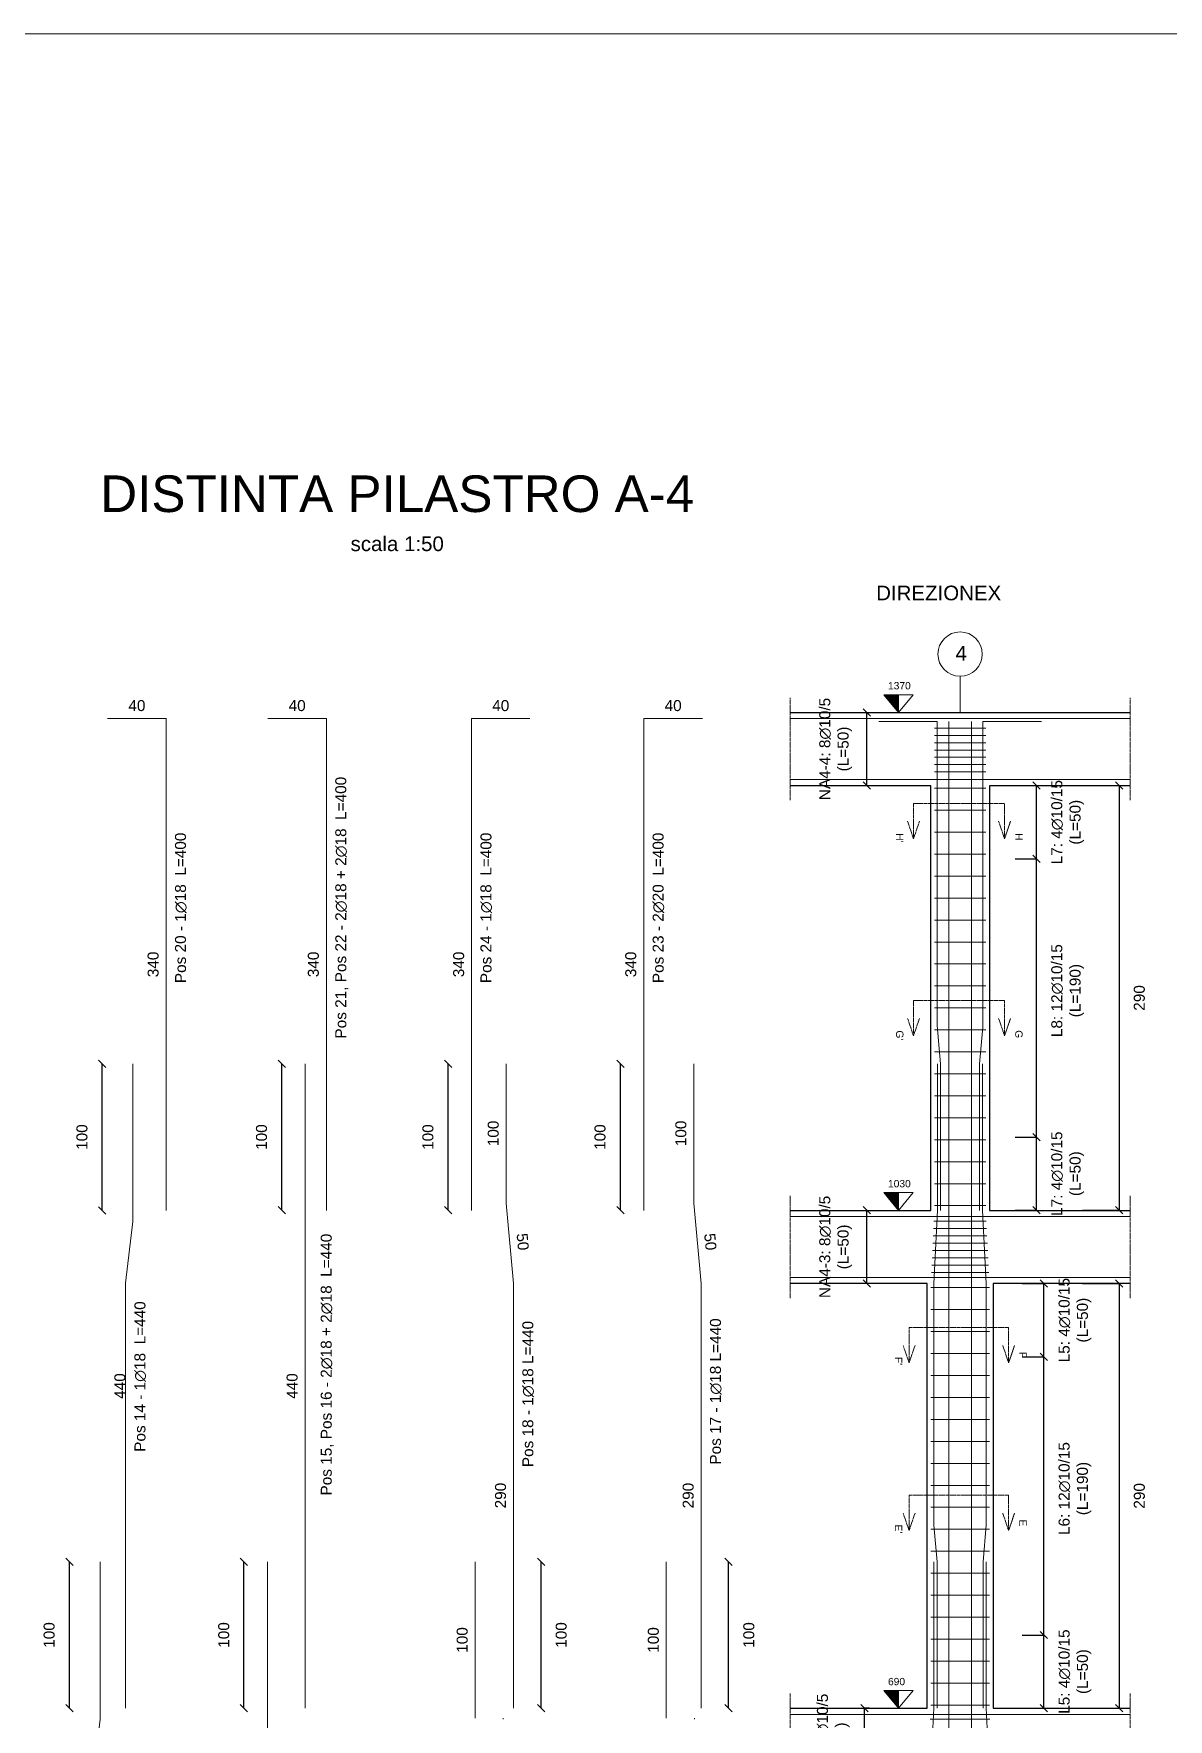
# Model space of a CAD drawing. Header units: millimetres. Extents: x -455371 to 117772, y -78417 to 116564.
# Drawn here: x -325054 to -317308, y 58713 to 70223 of the extents above; entities that cross this region are included whole.
import ezdxf

# ---------------------------------------------------------------- set-up
doc = ezdxf.new("R2010")
doc.units = ezdxf.units.MM
doc.linetypes.add('ACAD_ISO02W100', pattern=[15, 12, -3])
doc.layers.get('0').update_dxf_attribs({"color": 255})
for name, color, linetype, lineweight in [('armature', 5, 'Continuous', 18), ('Cls', 7, 'Continuous', 25), ('fili fissi', 210, 'Continuous', 18), ('quote', 5, 'Continuous', 15), ('Scritte', 7, 'Continuous', 15), ('staffe', 10, 'Continuous', 15), ('tratteggio 1 a 50', 230, 'ACAD_ISO02W100', 15)]:
    doc.layers.add(name, color=color, linetype=linetype, lineweight=lineweight)
doc.layers.add('RETINI', color=253, linetype='Continuous')
doc.styles.get("Standard").update_dxf_attribs({"font": 'arial.ttf'})
doc.dimstyles.new('per distinte 1 a 50', dxfattribs={"dimtxt": 75, "dimasz": 150, "dimexe": 0.18, "dimexo": 250, "dimgap": 50, "dimtad": 1, "dimdec": 0, "dimlfac": 0.1, "dimzin": 0, "dimdsep": 46, "dimtxsty": 'Standard', "dimblk": 'NONE', "dimcen": 0, "dimse1": 1, "dimse2": 1, "dimsd1": 1, "dimsd2": 1, "dimadec": 0, "dimazin": 0, "dimtfac": 1, "dimtdec": 0, "dimtix": 1, "dimtofl": 0, "dimtmove": 0, "dimatfit": 3, "dimldrblk": 'NONE', "dimfxl": 250, "dimfxlon": 1, "dimtolj": 1, "dimtzin": 0, "dimarcsym": 2})
doc.dimstyles.new('scala1 a 50', dxfattribs={"dimtxt": 75, "dimasz": 50, "dimexe": 0.18, "dimexo": 250, "dimgap": 100, "dimtad": 2, "dimdec": 0, "dimlfac": 0.1, "dimzin": 0, "dimdsep": 46, "dimtxsty": 'Standard', "dimblk": 'OBLIQUE', "dimcen": -100, "dimadec": 0, "dimazin": 0, "dimtfac": 1, "dimtdec": 0, "dimtofl": 0, "dimtmove": 0, "dimatfit": 3, "dimfxl": 250, "dimfxlon": 1, "dimtolj": 1, "dimtzin": 0, "dimarcsym": 0})

# ---------------------------------------------------------------- blocks, each defined once
blk = doc.blocks.new('*D1594')
at = {"layer": 'Defpoints', "color": 0, "transparency": 16777216}
for p in [(-322041, 58722), (-322040, 58722), (-321990, 58293)]:
    blk.add_point(p, dxfattribs=at)
at = {"layer": 'quote', "color": 0, "transparency": 16777216, "insert": (-321928, 58517), "char_height": 75, "attachment_point": 5, "rotation": 276.6072}
blk.add_mtext('\\A1;50', dxfattribs=at)
blk = doc.blocks.new('_None')
blk = doc.blocks.new('*D1565')
at = {"layer": 'Defpoints', "color": 0, "transparency": 16777216}
for p in [(-321778, 61693), (-321778, 58789), (-321778, 58789)]:
    blk.add_point(p, dxfattribs=at)
at = {"layer": 'quote', "color": 0, "transparency": 16777216, "insert": (-321866, 60241), "char_height": 75, "attachment_point": 5, "rotation": 90}
blk.add_mtext('\\A1;290', dxfattribs=at)
blk = doc.blocks.new('*D1595')
at = {"layer": 'Defpoints', "color": 0, "transparency": 16777216}
for p in [(-321828, 62239), (-321828, 62239), (-321778, 61693)]:
    blk.add_point(p, dxfattribs=at)
at = {"layer": 'quote', "color": 0, "transparency": 16777216, "insert": (-321715, 61974), "char_height": 75, "attachment_point": 5, "rotation": 275.2326}
blk.add_mtext('\\A1;50', dxfattribs=at)
blk = doc.blocks.new('*D1596')
at = {"layer": 'Defpoints', "color": 0, "transparency": 16777216}
for p in [(-321828, 63189), (-321828, 63189), (-321828, 62239)]:
    blk.add_point(p, dxfattribs=at)
at = {"layer": 'quote', "color": 0, "transparency": 16777216, "insert": (-321916, 62714), "char_height": 75, "attachment_point": 5, "rotation": 90}
blk.add_mtext('\\A1;100', dxfattribs=at)
blk = doc.blocks.new('*D1566')
at = {"layer": 'Defpoints', "color": 0, "transparency": 16777216}
for p in [(-322064, 65547), (-322064, 62189), (-322064, 62189)]:
    blk.add_point(p, dxfattribs=at)
at = {"layer": 'quote', "color": 0, "transparency": 16777216, "insert": (-322152, 63868), "char_height": 75, "attachment_point": 5, "rotation": 90}
blk.add_mtext('\\A1;340', dxfattribs=at)
blk = doc.blocks.new('*D1598')
at = {"layer": 'Defpoints', "color": 0, "transparency": 16777216}
for p in [(-322064, 65547), (-322064, 65547), (-321665, 65547)]:
    blk.add_point(p, dxfattribs=at)
at = {"layer": 'quote', "color": 0, "transparency": 16777216, "insert": (-321865, 65635), "char_height": 75, "attachment_point": 5}
blk.add_mtext('\\A1;40', dxfattribs=at)
blk = doc.blocks.new('*D1604')
at = {"layer": 'Defpoints', "color": 0, "transparency": 16777216}
for p in [(-320736, 58722), (-320735, 58722), (-320685, 58293)]:
    blk.add_point(p, dxfattribs=at)
at = {"layer": 'quote', "color": 0, "transparency": 16777216, "insert": (-320623, 58517), "char_height": 75, "attachment_point": 5, "rotation": 276.6072}
blk.add_mtext('\\A1;50', dxfattribs=at)
blk = doc.blocks.new('*D1576')
at = {"layer": 'Defpoints', "color": 0, "transparency": 16777216}
for p in [(-320497, 61693), (-320497, 58789), (-320497, 58789)]:
    blk.add_point(p, dxfattribs=at)
at = {"layer": 'quote', "color": 0, "transparency": 16777216, "insert": (-320585, 60241), "char_height": 75, "attachment_point": 5, "rotation": 90}
blk.add_mtext('\\A1;290', dxfattribs=at)
blk = doc.blocks.new('*D1605')
at = {"layer": 'Defpoints', "color": 0, "transparency": 16777216}
for p in [(-320547, 62239), (-320547, 62239), (-320497, 61693)]:
    blk.add_point(p, dxfattribs=at)
at = {"layer": 'quote', "color": 0, "transparency": 16777216, "insert": (-320434, 61974), "char_height": 75, "attachment_point": 5, "rotation": 275.2326}
blk.add_mtext('\\A1;50', dxfattribs=at)
blk = doc.blocks.new('*D1606')
at = {"layer": 'Defpoints', "color": 0, "transparency": 16777216}
for p in [(-320547, 63189), (-320547, 63189), (-320547, 62239)]:
    blk.add_point(p, dxfattribs=at)
at = {"layer": 'quote', "color": 0, "transparency": 16777216, "insert": (-320635, 62714), "char_height": 75, "attachment_point": 5, "rotation": 90}
blk.add_mtext('\\A1;100', dxfattribs=at)
blk = doc.blocks.new('*D1577')
at = {"layer": 'Defpoints', "color": 0, "transparency": 16777216}
for p in [(-320888, 65547), (-320888, 62189), (-320888, 62189)]:
    blk.add_point(p, dxfattribs=at)
at = {"layer": 'quote', "color": 0, "transparency": 16777216, "insert": (-320977, 63868), "char_height": 75, "attachment_point": 5, "rotation": 90}
blk.add_mtext('\\A1;340', dxfattribs=at)
blk = doc.blocks.new('*D1607')
at = {"layer": 'Defpoints', "color": 0, "transparency": 16777216}
for p in [(-320888, 65547), (-320888, 65547), (-320488, 65547)]:
    blk.add_point(p, dxfattribs=at)
at = {"layer": 'quote', "color": 0, "transparency": 16777216, "insert": (-320688, 65635), "char_height": 75, "attachment_point": 5}
blk.add_mtext('\\A1;40', dxfattribs=at)
blk = doc.blocks.new('*D1570')
at = {"layer": 'Defpoints', "color": 0, "transparency": 16777216}
for p in [(-322040, 59789), (-322040, 58722), (-322040, 58722)]:
    blk.add_point(p, dxfattribs=at)
at = {"layer": 'quote', "color": 0, "transparency": 16777216, "insert": (-322128, 59255), "char_height": 75, "attachment_point": 5, "rotation": 90}
blk.add_mtext('\\A1;100', dxfattribs=at)
blk = doc.blocks.new('*D1571')
at = {"layer": 'Defpoints', "color": 0, "transparency": 16777216}
for p in [(-320735, 59789), (-320735, 58722), (-320735, 58722)]:
    blk.add_point(p, dxfattribs=at)
at = {"layer": 'quote', "color": 0, "transparency": 16777216, "insert": (-320823, 59255), "char_height": 75, "attachment_point": 5, "rotation": 90}
blk.add_mtext('\\A1;100', dxfattribs=at)
blk = doc.blocks.new('*D1572')
at = {"layer": 'Defpoints', "color": 0, "transparency": 16777216}
for p in [(-324650, 59789), (-324650, 55389), (-324650, 55389)]:
    blk.add_point(p, dxfattribs=at)
at = {"layer": 'quote', "color": 0, "transparency": 16777216, "insert": (-324738, 57589), "char_height": 75, "attachment_point": 5, "rotation": 90}
blk.add_mtext('\\A1;440', dxfattribs=at)
blk = doc.blocks.new('*D1581')
at = {"layer": 'Defpoints', "color": 0, "transparency": 16777216}
for p in [(-323458, 59789), (-323458, 55389), (-323458, 55389)]:
    blk.add_point(p, dxfattribs=at)
at = {"layer": 'quote', "color": 0, "transparency": 16777216, "insert": (-323547, 57589), "char_height": 75, "attachment_point": 5, "rotation": 90}
blk.add_mtext('\\A1;440', dxfattribs=at)
blk = doc.blocks.new('*D1586')
at = {"layer": 'Defpoints', "color": 0, "transparency": 16777216}
for p in [(-324377, 63189), (-324426, 58789), (-324377, 58789)]:
    blk.add_point(p, dxfattribs=at)
at = {"layer": 'quote', "color": 0, "transparency": 16777216, "insert": (-324465, 60989), "char_height": 75, "attachment_point": 5, "rotation": 90}
blk.add_mtext('\\A1;440', dxfattribs=at)
blk = doc.blocks.new('*D1587')
at = {"layer": 'Defpoints', "color": 0, "transparency": 16777216}
for p in [(-323200, 63189), (-323200, 58789), (-323200, 58789)]:
    blk.add_point(p, dxfattribs=at)
at = {"layer": 'quote', "color": 0, "transparency": 16777216, "insert": (-323289, 60989), "char_height": 75, "attachment_point": 5, "rotation": 90}
blk.add_mtext('\\A1;440', dxfattribs=at)
blk = doc.blocks.new('*D1588')
at = {"layer": 'Defpoints', "color": 0, "transparency": 16777216}
for p in [(-324149, 65547), (-324149, 62189), (-324149, 62189)]:
    blk.add_point(p, dxfattribs=at)
at = {"layer": 'quote', "color": 0, "transparency": 16777216, "insert": (-324238, 63868), "char_height": 75, "attachment_point": 5, "rotation": 90}
blk.add_mtext('\\A1;340', dxfattribs=at)
blk = doc.blocks.new('*D1609')
at = {"layer": 'Defpoints', "color": 0, "transparency": 16777216}
for p in [(-324549, 65547), (-324149, 65547), (-324149, 65547)]:
    blk.add_point(p, dxfattribs=at)
at = {"layer": 'quote', "color": 0, "transparency": 16777216, "insert": (-324349, 65635), "char_height": 75, "attachment_point": 5}
blk.add_mtext('\\A1;40', dxfattribs=at)
blk = doc.blocks.new('*D1589')
at = {"layer": 'Defpoints', "color": 0, "transparency": 16777216}
for p in [(-323055, 65547), (-323055, 62189), (-323055, 62189)]:
    blk.add_point(p, dxfattribs=at)
at = {"layer": 'quote', "color": 0, "transparency": 16777216, "insert": (-323144, 63868), "char_height": 75, "attachment_point": 5, "rotation": 90}
blk.add_mtext('\\A1;340', dxfattribs=at)
blk = doc.blocks.new('_Oblique')
at = {"color": 0, "linetype": 'ByBlock', "lineweight": -2}
blk.add_line((-0.5, -0.5), (0.5, 0.5), dxfattribs=at)
blk = doc.blocks.new('*D1622')
at = {"layer": 'Defpoints', "color": 0, "transparency": 16777216}
for p in [(-324810, 59789), (-324650, 59789), (-324650, 58789)]:
    blk.add_point(p, dxfattribs=at)
at = {"layer": 'quote', "color": 0, "lineweight": -2, "transparency": 16777216}
for p, q in [((-324810, 59789), (-324810, 59789)), ((-324810, 58789), (-324810, 59789)), ((-324810, 58789), (-324810, 58789))]:
    blk.add_line(p, q, dxfattribs=at)
at = {"layer": 'quote', "color": 0, "lineweight": -2, "transparency": 16777216, "xscale": 50, "yscale": 50, "zscale": 50}
for p, rotation in [((-324810, 59789), 90), ((-324810, 58789), 270)]:
    blk.add_blockref('_Oblique', p, dxfattribs=dict(at, rotation=rotation))
at = {"layer": 'quote', "color": 0, "transparency": 16777216, "insert": (-324948, 59289), "char_height": 75, "attachment_point": 5, "rotation": 90}
blk.add_mtext('\\A1;100', dxfattribs=at)
blk = doc.blocks.new('*D1623')
at = {"layer": 'Defpoints', "color": 0, "transparency": 16777216}
for p in [(-323618, 59789), (-323458, 59789), (-323458, 58789)]:
    blk.add_point(p, dxfattribs=at)
at = {"layer": 'quote', "color": 0, "lineweight": -2, "transparency": 16777216}
for p, q in [((-323618, 59789), (-323618, 59789)), ((-323618, 58789), (-323618, 59789)), ((-323618, 58789), (-323618, 58789))]:
    blk.add_line(p, q, dxfattribs=at)
at = {"layer": 'quote', "color": 0, "lineweight": -2, "transparency": 16777216, "xscale": 50, "yscale": 50, "zscale": 50}
for p, rotation in [((-323618, 59789), 90), ((-323618, 58789), 270)]:
    blk.add_blockref('_Oblique', p, dxfattribs=dict(at, rotation=rotation))
at = {"layer": 'quote', "color": 0, "transparency": 16777216, "insert": (-323756, 59289), "char_height": 75, "attachment_point": 5, "rotation": 90}
blk.add_mtext('\\A1;100', dxfattribs=at)
blk = doc.blocks.new('*D1624')
at = {"layer": 'Defpoints', "color": 0, "transparency": 16777216}
for p in [(-324586, 63189), (-324377, 63189), (-324377, 62188)]:
    blk.add_point(p, dxfattribs=at)
at = {"layer": 'quote', "color": 0, "lineweight": -2, "transparency": 16777216}
for p, q in [((-324586, 63189), (-324586, 63189)), ((-324586, 62188), (-324586, 63189)), ((-324586, 62188), (-324586, 62188))]:
    blk.add_line(p, q, dxfattribs=at)
at = {"layer": 'quote', "color": 0, "lineweight": -2, "transparency": 16777216, "xscale": 50, "yscale": 50, "zscale": 50}
for p, rotation in [((-324586, 63189), 90), ((-324586, 62188), 270)]:
    blk.add_blockref('_Oblique', p, dxfattribs=dict(at, rotation=rotation))
at = {"layer": 'quote', "color": 0, "transparency": 16777216, "insert": (-324724, 62689), "char_height": 75, "attachment_point": 5, "rotation": 90}
blk.add_mtext('\\A1;100', dxfattribs=at)
blk = doc.blocks.new('*D1625')
at = {"layer": 'Defpoints', "color": 0, "transparency": 16777216}
for p in [(-323360, 63189), (-323200, 63189), (-323200, 62189)]:
    blk.add_point(p, dxfattribs=at)
at = {"layer": 'quote', "color": 0, "lineweight": -2, "transparency": 16777216}
for p, q in [((-323360, 63189), (-323360, 63189)), ((-323360, 62189), (-323360, 63189)), ((-323360, 62189), (-323360, 62189))]:
    blk.add_line(p, q, dxfattribs=at)
at = {"layer": 'quote', "color": 0, "lineweight": -2, "transparency": 16777216, "xscale": 50, "yscale": 50, "zscale": 50}
for p, rotation in [((-323360, 63189), 90), ((-323360, 62189), 270)]:
    blk.add_blockref('_Oblique', p, dxfattribs=dict(at, rotation=rotation))
at = {"layer": 'quote', "color": 0, "transparency": 16777216, "insert": (-323498, 62689), "char_height": 75, "attachment_point": 5, "rotation": 90}
blk.add_mtext('\\A1;100', dxfattribs=at)
blk = doc.blocks.new('*D1629')
at = {"layer": 'Defpoints', "color": 0, "transparency": 16777216}
for p in [(-321778, 59789), (-321590, 59789), (-321778, 58789)]:
    blk.add_point(p, dxfattribs=at)
at = {"layer": 'quote', "color": 0, "lineweight": -2, "transparency": 16777216}
for p, q in [((-321590, 59789), (-321590, 59789)), ((-321590, 58789), (-321590, 59789)), ((-321590, 58789), (-321590, 58789))]:
    blk.add_line(p, q, dxfattribs=at)
at = {"layer": 'quote', "color": 0, "lineweight": -2, "transparency": 16777216, "xscale": 50, "yscale": 50, "zscale": 50}
for p, rotation in [((-321590, 59789), 90), ((-321590, 58789), 270)]:
    blk.add_blockref('_Oblique', p, dxfattribs=dict(at, rotation=rotation))
at = {"layer": 'quote', "color": 0, "transparency": 16777216, "insert": (-321452, 59289), "char_height": 75, "attachment_point": 5, "rotation": 90}
blk.add_mtext('\\A1;100', dxfattribs=at)
blk = doc.blocks.new('*D1626')
at = {"layer": 'Defpoints', "color": 0, "transparency": 16777216}
for p in [(-320497, 59789), (-320309, 59789), (-320497, 58789)]:
    blk.add_point(p, dxfattribs=at)
at = {"layer": 'quote', "color": 0, "lineweight": -2, "transparency": 16777216}
for p, q in [((-320309, 59789), (-320309, 59789)), ((-320309, 58789), (-320309, 59789)), ((-320309, 58789), (-320309, 58789))]:
    blk.add_line(p, q, dxfattribs=at)
at = {"layer": 'quote', "color": 0, "lineweight": -2, "transparency": 16777216, "xscale": 50, "yscale": 50, "zscale": 50}
for p, rotation in [((-320309, 59789), 90), ((-320309, 58789), 270)]:
    blk.add_blockref('_Oblique', p, dxfattribs=dict(at, rotation=rotation))
at = {"layer": 'quote', "color": 0, "transparency": 16777216, "insert": (-320171, 59289), "char_height": 75, "attachment_point": 5, "rotation": 90}
blk.add_mtext('\\A1;100', dxfattribs=at)
blk = doc.blocks.new('*D1627')
at = {"layer": 'Defpoints', "color": 0, "transparency": 16777216}
for p in [(-322224, 63189), (-322064, 63189), (-322064, 62189)]:
    blk.add_point(p, dxfattribs=at)
at = {"layer": 'quote', "color": 0, "lineweight": -2, "transparency": 16777216}
for p, q in [((-322224, 63189), (-322224, 63189)), ((-322224, 62189), (-322224, 63189)), ((-322224, 62189), (-322224, 62189))]:
    blk.add_line(p, q, dxfattribs=at)
at = {"layer": 'quote', "color": 0, "lineweight": -2, "transparency": 16777216, "xscale": 50, "yscale": 50, "zscale": 50}
for p, rotation in [((-322224, 63189), 90), ((-322224, 62189), 270)]:
    blk.add_blockref('_Oblique', p, dxfattribs=dict(at, rotation=rotation))
at = {"layer": 'quote', "color": 0, "transparency": 16777216, "insert": (-322362, 62689), "char_height": 75, "attachment_point": 5, "rotation": 90}
blk.add_mtext('\\A1;100', dxfattribs=at)
blk = doc.blocks.new('*D1628')
at = {"layer": 'Defpoints', "color": 0, "transparency": 16777216}
for p in [(-321048, 63189), (-320888, 63189), (-320888, 62189)]:
    blk.add_point(p, dxfattribs=at)
at = {"layer": 'quote', "color": 0, "lineweight": -2, "transparency": 16777216}
for p, q in [((-321048, 63189), (-321048, 63189)), ((-321048, 62189), (-321048, 63189)), ((-321048, 62189), (-321048, 62189))]:
    blk.add_line(p, q, dxfattribs=at)
at = {"layer": 'quote', "color": 0, "lineweight": -2, "transparency": 16777216, "xscale": 50, "yscale": 50, "zscale": 50}
for p, rotation in [((-321048, 63189), 90), ((-321048, 62189), 270)]:
    blk.add_blockref('_Oblique', p, dxfattribs=dict(at, rotation=rotation))
at = {"layer": 'quote', "color": 0, "transparency": 16777216, "insert": (-321187, 62689), "char_height": 75, "attachment_point": 5, "rotation": 90}
blk.add_mtext('\\A1;100', dxfattribs=at)
blk = doc.blocks.new('*D1657')
at = {"layer": 'Defpoints', "color": 0, "transparency": 16777216}
for p in [(-318604, 65089), (-318604, 62189), (-317643, 62189)]:
    blk.add_point(p, dxfattribs=at)
at = {"layer": 'quote', "color": 0, "lineweight": -2, "transparency": 16777216}
for p, q in [((-317893, 65089), (-317643, 65089)), ((-317643, 65089), (-317643, 62189)), ((-317893, 62189), (-317643, 62189))]:
    blk.add_line(p, q, dxfattribs=at)
at = {"layer": 'quote', "color": 0, "lineweight": -2, "transparency": 16777216, "xscale": 50, "yscale": 50, "zscale": 50}
for p, rotation in [((-317643, 65089), 90), ((-317643, 62189), 270)]:
    blk.add_blockref('_Oblique', p, dxfattribs=dict(at, rotation=rotation))
at = {"layer": 'quote', "color": 0, "transparency": 16777216, "insert": (-317505, 63639), "char_height": 75, "attachment_point": 5, "rotation": 90}
blk.add_mtext('\\A1;290', dxfattribs=at)
blk = doc.blocks.new('*D1654')
at = {"layer": 'Defpoints', "color": 0, "transparency": 16777216}
for p in [(-318554, 61689), (-318554, 58789), (-317643, 58789)]:
    blk.add_point(p, dxfattribs=at)
at = {"layer": 'quote', "color": 0, "lineweight": -2, "transparency": 16777216}
for p, q in [((-317893, 61689), (-317643, 61689)), ((-317643, 61689), (-317643, 58789)), ((-317893, 58789), (-317643, 58789))]:
    blk.add_line(p, q, dxfattribs=at)
at = {"layer": 'quote', "color": 0, "lineweight": -2, "transparency": 16777216, "xscale": 50, "yscale": 50, "zscale": 50}
for p, rotation in [((-317643, 61689), 90), ((-317643, 58789), 270)]:
    blk.add_blockref('_Oblique', p, dxfattribs=dict(at, rotation=rotation))
at = {"layer": 'quote', "color": 0, "transparency": 16777216, "insert": (-317505, 60239), "char_height": 75, "attachment_point": 5, "rotation": 90}
blk.add_mtext('\\A1;290', dxfattribs=at)
blk = doc.blocks.new('*D1733')
at = {"layer": 'Defpoints', "color": 0, "transparency": 16777216}
for p in [(-318554, 59289), (-318158, 59289), (-318554, 58789)]:
    blk.add_point(p, dxfattribs=at)
at = {"layer": 'quote', "color": 0, "lineweight": -2, "transparency": 16777216}
for p, q in [((-318304, 59289), (-318158, 59289)), ((-318158, 58789), (-318158, 59289)), ((-318304, 58789), (-318158, 58789))]:
    blk.add_line(p, q, dxfattribs=at)
at = {"layer": 'quote', "color": 0, "lineweight": -2, "transparency": 16777216, "xscale": 50, "yscale": 50, "zscale": 50}
for p, rotation in [((-318158, 59289), 90), ((-318158, 58789), 270)]:
    blk.add_blockref('_Oblique', p, dxfattribs=dict(at, rotation=rotation))
at = {"layer": 'quote', "color": 0, "transparency": 16777216, "insert": (-317945, 59039), "char_height": 75, "attachment_point": 5, "rotation": 90}
blk.add_mtext('\\A1;L5: {\\A0;4∅10/15} \\P(L=50)', dxfattribs=at)
blk = doc.blocks.new('*D1734')
at = {"layer": 'Defpoints', "color": 0, "transparency": 16777216}
for p in [(-318554, 61189), (-318158, 61189), (-318554, 59289)]:
    blk.add_point(p, dxfattribs=at)
at = {"layer": 'quote', "color": 0, "lineweight": -2, "transparency": 16777216}
for p, q in [((-318304, 61189), (-318158, 61189)), ((-318158, 59289), (-318158, 61189)), ((-318304, 59289), (-318158, 59289))]:
    blk.add_line(p, q, dxfattribs=at)
at = {"layer": 'quote', "color": 0, "lineweight": -2, "transparency": 16777216, "xscale": 50, "yscale": 50, "zscale": 50}
for p, rotation in [((-318158, 61189), 90), ((-318158, 59289), 270)]:
    blk.add_blockref('_Oblique', p, dxfattribs=dict(at, rotation=rotation))
at = {"layer": 'quote', "color": 0, "transparency": 16777216, "insert": (-317945, 60289), "char_height": 75, "attachment_point": 5, "rotation": 90}
blk.add_mtext('\\A1;L6: {\\A0;12∅10/15} \\P(L=190)', dxfattribs=at)
blk = doc.blocks.new('*D1735')
at = {"layer": 'Defpoints', "color": 0, "transparency": 16777216}
for p in [(-318554, 61689), (-318158, 61689), (-318554, 61189)]:
    blk.add_point(p, dxfattribs=at)
at = {"layer": 'quote', "color": 0, "lineweight": -2, "transparency": 16777216}
for p, q in [((-318304, 61689), (-318158, 61689)), ((-318158, 61189), (-318158, 61689)), ((-318304, 61189), (-318158, 61189))]:
    blk.add_line(p, q, dxfattribs=at)
at = {"layer": 'quote', "color": 0, "lineweight": -2, "transparency": 16777216, "xscale": 50, "yscale": 50, "zscale": 50}
for p, rotation in [((-318158, 61689), 90), ((-318158, 61189), 270)]:
    blk.add_blockref('_Oblique', p, dxfattribs=dict(at, rotation=rotation))
at = {"layer": 'quote', "color": 0, "transparency": 16777216, "insert": (-317945, 61439), "char_height": 75, "attachment_point": 5, "rotation": 90}
blk.add_mtext('\\A1;L5: {\\A0;4∅10/15} \\P(L=50)', dxfattribs=at)
blk = doc.blocks.new('*D1736')
at = {"layer": 'Defpoints', "color": 0, "transparency": 16777216}
for p in [(-318604, 62689), (-318208, 62689), (-318604, 62189)]:
    blk.add_point(p, dxfattribs=at)
at = {"layer": 'quote', "color": 0, "lineweight": -2, "transparency": 16777216}
for p, q in [((-318354, 62689), (-318208, 62689)), ((-318208, 62189), (-318208, 62689)), ((-318354, 62189), (-318208, 62189))]:
    blk.add_line(p, q, dxfattribs=at)
at = {"layer": 'quote', "color": 0, "lineweight": -2, "transparency": 16777216, "xscale": 50, "yscale": 50, "zscale": 50}
for p, rotation in [((-318208, 62689), 90), ((-318208, 62189), 270)]:
    blk.add_blockref('_Oblique', p, dxfattribs=dict(at, rotation=rotation))
at = {"layer": 'quote', "color": 0, "transparency": 16777216, "insert": (-317995, 62439), "char_height": 75, "attachment_point": 5, "rotation": 90}
blk.add_mtext('\\A1;L7: {\\A0;4∅10/15} \\P(L=50)', dxfattribs=at)
blk = doc.blocks.new('*D1737')
at = {"layer": 'Defpoints', "color": 0, "transparency": 16777216}
for p in [(-318604, 64589), (-318208, 64589), (-318604, 62689)]:
    blk.add_point(p, dxfattribs=at)
at = {"layer": 'quote', "color": 0, "lineweight": -2, "transparency": 16777216}
for p, q in [((-318354, 64589), (-318208, 64589)), ((-318208, 62689), (-318208, 64589)), ((-318354, 62689), (-318208, 62689))]:
    blk.add_line(p, q, dxfattribs=at)
at = {"layer": 'quote', "color": 0, "lineweight": -2, "transparency": 16777216, "xscale": 50, "yscale": 50, "zscale": 50}
for p, rotation in [((-318208, 64589), 90), ((-318208, 62689), 270)]:
    blk.add_blockref('_Oblique', p, dxfattribs=dict(at, rotation=rotation))
at = {"layer": 'quote', "color": 0, "transparency": 16777216, "insert": (-317995, 63689), "char_height": 75, "attachment_point": 5, "rotation": 90}
blk.add_mtext('\\A1;L8: {\\A0;12∅10/15} \\P(L=190)', dxfattribs=at)
blk = doc.blocks.new('*D1738')
at = {"layer": 'Defpoints', "color": 0, "transparency": 16777216}
for p in [(-318604, 65089), (-318208, 65089), (-318604, 64589)]:
    blk.add_point(p, dxfattribs=at)
at = {"layer": 'quote', "color": 0, "lineweight": -2, "transparency": 16777216}
for p, q in [((-318354, 65089), (-318208, 65089)), ((-318208, 64589), (-318208, 65089)), ((-318354, 64589), (-318208, 64589))]:
    blk.add_line(p, q, dxfattribs=at)
at = {"layer": 'quote', "color": 0, "lineweight": -2, "transparency": 16777216, "xscale": 50, "yscale": 50, "zscale": 50}
for p, rotation in [((-318208, 65089), 90), ((-318208, 64589), 270)]:
    blk.add_blockref('_Oblique', p, dxfattribs=dict(at, rotation=rotation))
at = {"layer": 'quote', "color": 0, "transparency": 16777216, "insert": (-317995, 64839), "char_height": 75, "attachment_point": 5, "rotation": 90}
blk.add_mtext('\\A1;L7: {\\A0;4∅10/15} \\P(L=50)', dxfattribs=at)
blk = doc.blocks.new('*D2487')
at = {"layer": 'Defpoints', "color": 0, "transparency": 16777216}
for p in [(-323455, 65547), (-323055, 65547), (-323055, 65547)]:
    blk.add_point(p, dxfattribs=at)
at = {"layer": 'quote', "color": 0, "transparency": 16777216, "insert": (-323255, 65635), "char_height": 75, "attachment_point": 5}
blk.add_mtext('\\A1;40', dxfattribs=at)
blk = doc.blocks.new('*U3086')
at = {"layer": 'staffe'}
blk.add_lwpolyline([(-200, 0), (200, 0)], dxfattribs=at)
blk = doc.blocks.new('*U3087')
at = {"layer": 'staffe', "color": 0, "linetype": 'ByBlock', "lineweight": -2, "transparency": 16777216}
for p in [(0, 0), (0, -150), (0, -300), (0, -450), (0, -600), (0, -750), (0, -900), (0, -1050), (0, -1200), (0, -1350), (0, -1500), (0, -1650), (0, -1800), (0, -1950), (0, -2100), (0, -2250), (0, -2400), (0, -2550), (0, -2700), (0, -2850)]:
    blk.add_blockref('*U3086', p, dxfattribs=at)
blk = doc.blocks.new('*U3088')
at = {"layer": 'staffe'}
blk.add_lwpolyline([(-175, 0), (175, 0)], dxfattribs=at)
blk = doc.blocks.new('*U3089')
at = {"layer": 'staffe', "color": 0, "linetype": 'ByBlock', "lineweight": -2, "transparency": 16777216}
for p in [(0, 0), (0, -150), (0, -300), (0, -450), (0, -600), (0, -750), (0, -900), (0, -1050), (0, -1200), (0, -1350), (0, -1500), (0, -1650), (0, -1800), (0, -1950), (0, -2100), (0, -2250), (0, -2400), (0, -2550), (0, -2700), (0, -2850)]:
    blk.add_blockref('*U3088', p, dxfattribs=at)
blk = doc.blocks.new('*D3135')
at = {"layer": 'Defpoints', "color": 0, "transparency": 16777216}
for p in [(-319366, 65589), (-319150, 65589), (-319150, 65089)]:
    blk.add_point(p, dxfattribs=at)
at = {"layer": 'quote', "color": 0, "lineweight": -2, "transparency": 16777216}
for p, q in [((-319366, 65589), (-319366, 65589)), ((-319366, 65089), (-319366, 65589)), ((-319366, 65089), (-319366, 65089))]:
    blk.add_line(p, q, dxfattribs=at)
at = {"layer": 'quote', "color": 0, "lineweight": -2, "transparency": 16777216, "xscale": 50, "yscale": 50, "zscale": 50}
for p, rotation in [((-319366, 65589), 90), ((-319366, 65089), 270)]:
    blk.add_blockref('_Oblique', p, dxfattribs=dict(at, rotation=rotation))
at = {"layer": 'quote', "color": 0, "transparency": 16777216, "insert": (-319579, 65339), "char_height": 75, "attachment_point": 5, "rotation": 90}
blk.add_mtext('\\A1;NA4-4: {\\A0;8∅10/5} \\P(L=50)', dxfattribs=at)
blk = doc.blocks.new('*D3136')
at = {"layer": 'Defpoints', "color": 0, "transparency": 16777216}
for p in [(-319366, 62189), (-319150, 62189), (-319150, 61689)]:
    blk.add_point(p, dxfattribs=at)
at = {"layer": 'quote', "color": 0, "lineweight": -2, "transparency": 16777216}
for p, q in [((-319366, 62189), (-319366, 62189)), ((-319366, 61689), (-319366, 62189)), ((-319366, 61689), (-319366, 61689))]:
    blk.add_line(p, q, dxfattribs=at)
at = {"layer": 'quote', "color": 0, "lineweight": -2, "transparency": 16777216, "xscale": 50, "yscale": 50, "zscale": 50}
for p, rotation in [((-319366, 62189), 90), ((-319366, 61689), 270)]:
    blk.add_blockref('_Oblique', p, dxfattribs=dict(at, rotation=rotation))
at = {"layer": 'quote', "color": 0, "transparency": 16777216, "insert": (-319579, 61939), "char_height": 75, "attachment_point": 5, "rotation": 90}
blk.add_mtext('\\A1;NA4-3: {\\A0;8∅10/5} \\P(L=50)', dxfattribs=at)
blk = doc.blocks.new('*D3137')
at = {"layer": 'Defpoints', "color": 0, "transparency": 16777216}
for p in [(-319382, 58789), (-319100, 58789), (-319100, 58289)]:
    blk.add_point(p, dxfattribs=at)
at = {"layer": 'quote', "color": 0, "lineweight": -2, "transparency": 16777216}
for p, q in [((-319350, 58789), (-319382, 58789)), ((-319382, 58289), (-319382, 58789)), ((-319350, 58289), (-319382, 58289))]:
    blk.add_line(p, q, dxfattribs=at)
at = {"layer": 'quote', "color": 0, "lineweight": -2, "transparency": 16777216, "xscale": 50, "yscale": 50, "zscale": 50}
for p, rotation in [((-319382, 58789), 90), ((-319382, 58289), 270)]:
    blk.add_blockref('_Oblique', p, dxfattribs=dict(at, rotation=rotation))
at = {"layer": 'quote', "color": 0, "transparency": 16777216, "insert": (-319595, 58539), "char_height": 75, "attachment_point": 5, "rotation": 90}
blk.add_mtext('\\A1;NA4-2: {\\A0;8∅10/5} \\P(L=50)', dxfattribs=at)

msp = doc.modelspace()

# ---------------------------------------------------------------- hatches: boundary and pattern name
at = {"layer": 'RETINI'}
h = msp.add_hatch(color=256, dxfattribs=at)
h.dxf.hatch_style = 1
h.paths.add_polyline_path([(-319250.3, 65709.9), (-319150.3, 65588.5), (-319150.3, 65709.9)])
h = msp.add_hatch(color=256, dxfattribs=at)
h.dxf.hatch_style = 1
h.paths.add_polyline_path([(-319250.3, 62309.9), (-319150.3, 62188.5), (-319150.3, 62309.9)])
h = msp.add_hatch(color=256, dxfattribs=at)
h.dxf.hatch_style = 1
h.paths.add_polyline_path([(-319250.3, 58909.9), (-319150.3, 58788.5), (-319150.3, 58909.9)])

# ---------------------------------------------------------------- linework, layer by layer
at = {"layer": 'armature'}
for p, q in [((-321828.2, 63188.5), (-321828.2, 62238.5)), ((-320547.1, 63188.5), (-320547.1, 62238.5)), ((-321828.2, 62238.5), (-321778.2, 61688.5)), ((-320547.1, 62238.5), (-320497.1, 61688.5)), ((-321778.2, 61688.5), (-321778.2, 58788.5)), ((-320497.1, 61688.5), (-320497.1, 58788.5)), ((-322040.1, 58721.6), (-322040.1, 59788.5)), ((-320735.1, 58721.6), (-320735.1, 59788.5))]:
    msp.add_line(p, q, dxfattribs=at)
for points in [[(-324149.5, 65546.5), (-324349.5, 65546.5), (-324549.5, 65546.5)], [(-324149.5, 65546.5), (-324149.5, 62188.5)], [(-323055.2, 65546.5), (-323255.2, 65546.5), (-323455.2, 65546.5)], [(-323055.2, 65546.5), (-323055.2, 62188.5)], [(-322064, 65546.5), (-321864, 65546.5), (-321665.4, 65546.5)], [(-322064, 65546.5), (-322064, 62188.5)], [(-320888.4, 65546.5), (-320688.4, 65546.5), (-320488.4, 65546.5)], [(-320888.4, 65546.5), (-320888.4, 62188.5)], [(-319889.1, 65546.5), (-319889.1, 65546.5), (-319889.1, 65546.5), (-317568.2, 65546.5)], [(-319283.9, 65527.5), (-318884.3, 65527.5)], [(-318861.9, 62188.5), (-318861.9, 63188.5), (-318884.3, 63451.2), (-318884.3, 65527.5)], [(-318805.6, 65527.5), (-318805.6, 50755.5)], [(-318651.9, 65527.5), (-318651.9, 50755.5)], [(-318173.3, 65527.5), (-318573.2, 65527.5), (-318573.2, 63438.5), (-318595.3, 63188.5), (-318595.3, 62188.5)], [(-319889.1, 65130.5), (-319889.1, 65130.5), (-319889.1, 65130.5), (-317568.2, 65130.5)], [(-324376.6, 63188.5), (-324377.1, 62113.5), (-324426.3, 61692.6), (-324426.3, 58788.5)], [(-323200.3, 63188.5), (-323200.3, 58788.5)], [(-318882.9, 63188.5), (-318882.9, 62188.5), (-318908, 61688.5), (-318908, 60038.5), (-318886.1, 59788.5), (-318885.9, 58788.5)], [(-318572.5, 58788.5), (-318572.5, 59788.5), (-318549.9, 60038.5), (-318550.4, 61688.5), (-318575.8, 62188.5), (-318575.5, 63188.5)], [(-319889.1, 62146.5), (-319889.1, 62146.5), (-319889.1, 62146.5), (-317568.2, 62146.5)], [(-319889.1, 61730.5), (-319889.1, 61730.5), (-319889.1, 61730.5), (-317568.2, 61730.5)], [(-324600.1, 59788.5), (-324600.6, 58713.5), (-324649.8, 58292.6), (-324649.8, 55388.5)], [(-323458.2, 59788.5), (-323458.2, 55388.5)], [(-318907.9, 59788.5), (-318907.9, 58789.1)], [(-318549.9, 59788.5), (-318549.9, 58789.1)], [(-319889.1, 58746.5), (-319889.1, 58746.5), (-319889.1, 58746.5), (-317568.2, 58746.5)], [(-318907.9, 58789.1), (-318932.9, 58288)], [(-318524.9, 58288), (-318549.9, 58789.1)]]:
    msp.add_lwpolyline(points, dxfattribs=at)
for centre in [(-321778.2, 58721.6), (-320473.1, 58721.6)]:
    msp.add_arc(centre, 70, 180, 186.67007, dxfattribs=at)
at = {"layer": 'Cls'}
msp.add_line((-318437.9, 61266.6), (-318437.9, 61266.6), dxfattribs=at)
for points in [[(-319889.1, 65588.5), (-318928.9, 65588.5), (-318528.9, 65588.5), (-317568.2, 65588.5)], [(-319889.1, 62188.5), (-318928.9, 62188.5), (-318928.9, 65088.5), (-319889.1, 65088.5)], [(-317568.2, 65088.5), (-318528.9, 65088.5), (-318528.9, 62188.5), (-317568.2, 62188.5)], [(-319889.1, 58788.5), (-318953.9, 58788.5), (-318953.9, 61688.5), (-319889.1, 61688.5)], [(-317568.2, 61688.5), (-318503.9, 61688.5), (-318503.9, 58788.5), (-317568.2, 58788.5)]]:
    msp.add_lwpolyline(points, dxfattribs=at)
at = {"layer": 'fili fissi'}
msp.add_lwpolyline([(-318728.9, 65588.5), (-318728.9, 65835.3)], dxfattribs=at)
msp.add_circle((-318728.9, 65986.9), 151.6, dxfattribs=at)
at = {"layer": 'quote'}
msp.add_lwpolyline([(-348520.9, 70223.3), (-296872.7, 70223.3), (-296872.7, 47890.5), (-348520.9, 47890.5)], close=True, dxfattribs=at)
for points in [[(-319150.3, 65588.5), (-319250.3, 65709.9), (-319050.3, 65709.9), (-319150.3, 65588.5)], [(-319150.3, 65588.5), (-319150.3, 65709.9)], [(-319150.3, 62188.5), (-319250.3, 62309.9), (-319050.3, 62309.9), (-319150.3, 62188.5)], [(-319150.3, 62188.5), (-319150.3, 62309.9)], [(-319150.3, 58788.5), (-319250.3, 58909.9), (-319050.3, 58909.9), (-319150.3, 58788.5)], [(-319150.3, 58788.5), (-319150.3, 58909.9)]]:
    msp.add_lwpolyline(points, dxfattribs=at)
at = {"layer": 'staffe'}
for points in [[(-318903.9, 65482.1), (-318553.3, 65482.1)], [(-318903.9, 65431.4), (-318553.3, 65432.1)], [(-318903.9, 65382.1), (-318553.3, 65382.1)], [(-318903.9, 65332.1), (-318553.3, 65332.1)], [(-318903.9, 65282.1), (-318553.3, 65282.1)], [(-318903.9, 65232.8), (-318553.3, 65232.1)], [(-318903.9, 65182.1), (-318553.3, 65182.1)], [(-318910.1, 62064.6), (-318547.7, 62064.6)], [(-318907.4, 62114.6), (-318550.4, 62114.6)], [(-318915.1, 61964.6), (-318542.7, 61964.6)], [(-318912.6, 62014.6), (-318545.2, 62014.6)], [(-318535.2, 61814.6), (-318922.6, 61814.6)], [(-318920.1, 61864.6), (-318537.7, 61864.6)], [(-318917.6, 61914.6), (-318540.2, 61914.6)], [(-318925.1, 61764.6), (-318532.7, 61764.6)], [(-318932.4, 58714.6), (-318525.4, 58714.6)]]:
    msp.add_lwpolyline(points, dxfattribs=at)
at = {"layer": 'tratteggio 1 a 50'}
for p, q in [((-318425.3, 64967.8), (-319047, 64967.8)), ((-319047, 64967.8), (-319047, 64726)), ((-318425.3, 64726), (-318425.3, 64967.8)), ((-319047, 64726), (-319087.4, 64845.5)), ((-319006.6, 64845.5), (-319047, 64726)), ((-318465.7, 64845.5), (-318465.7, 64845.5)), ((-318465.7, 64845.5), (-318425.3, 64726)), ((-318425.3, 63621.9), (-319047, 63621.9)), ((-319047, 63621.9), (-319047, 63380.1)), ((-318425.3, 63380.1), (-318425.3, 63621.9)), ((-319047, 63380.1), (-319087.4, 63499.7)), ((-319006.6, 63499.7), (-319047, 63380.1)), ((-318465.7, 63499.7), (-318465.7, 63499.7)), ((-318465.7, 63499.7), (-318425.3, 63380.1)), ((-318397.5, 61388.9), (-319077.1, 61388.9)), ((-319077.1, 61388.9), (-319077.1, 61147)), ((-318397.5, 61147), (-318397.5, 61388.9)), ((-319077.1, 61147), (-319117.4, 61266.6)), ((-319117.4, 61266.6), (-319117.4, 61266.6)), ((-319036.7, 61266.6), (-319077.1, 61147)), ((-319036.7, 61266.6), (-319036.7, 61266.6)), ((-318437.9, 61266.6), (-318397.5, 61147)), ((-318397.5, 60243.5), (-319077.1, 60243.5)), ((-319077.1, 60243.5), (-319077.1, 60001.7)), ((-318397.5, 60001.7), (-318397.5, 60243.5)), ((-319077.1, 60001.7), (-319117.4, 60121.2)), ((-319117.4, 60121.2), (-319117.4, 60121.2)), ((-319036.7, 60121.2), (-319077.1, 60001.7)), ((-319036.7, 60121.2), (-319036.7, 60121.2)), ((-318437.9, 60121.2), (-318437.9, 60121.2)), ((-318437.9, 60121.2), (-318397.5, 60001.7))]:
    msp.add_line(p, q, dxfattribs=at)
for points in [[(-319889.1, 65688.5), (-319889.1, 64988.5)], [(-317568.2, 65688.5), (-317568.2, 64988.5)], [(-319889.1, 62288.5), (-319889.1, 61588.5)], [(-317568.2, 62288.5), (-317568.2, 61588.5)], [(-319889.1, 58888.5), (-319889.1, 58188.5)], [(-317568.2, 58888.5), (-317568.2, 58188.5)]]:
    msp.add_lwpolyline(points, dxfattribs=at)
for points in [[(-318425.3, 64726), (-318384.9, 64845.5), (-318384.9, 64845.5), (-318384.9, 64845.5)], [(-318425.3, 63380.1), (-318384.9, 63499.7), (-318384.9, 63499.7), (-318384.9, 63499.7)], [(-318397.5, 61147), (-318357.1, 61266.6), (-318357.1, 61266.6), (-318357.1, 61266.6)], [(-318397.5, 61147), (-318357.1, 61266.6), (-318357.1, 61266.6), (-318357.1, 61266.6)], [(-318397.5, 60001.7), (-318357.1, 60121.2), (-318357.1, 60121.2), (-318357.1, 60121.2)], [(-318397.5, 60001.7), (-318357.1, 60121.2), (-318357.1, 60121.2), (-318357.1, 60121.2)]]:
    msp.add_lwpolyline(points, close=True, dxfattribs=at)

# ---------------------------------------------------------------- block references
at = {"layer": 'staffe'}
for name, p in [('*U3089', (-318729.2, 65070.9)), ('*U3087', (-318728.9, 61661))]:
    msp.add_blockref(name, p, dxfattribs=at)

# ---------------------------------------------------------------- texts
at = {"layer": 'Cls'}
for s, p in [("F'", (-319173.6, 61188.1)), ("E'", (-319173.6, 60042.8))]:
    msp.add_text(s, height=50, rotation=270, dxfattribs=at).set_placement(p)
at = {"layer": 'Scritte', "attachment_point": 1}
for s, width, heights, insert, char_height in [('\\pxqc;DISTINTA PILASTRO A-4\\P{\\H0.4x;scala 1:50}', 4656.897, [0], (-324900.3, 67207), 250), ('DIREZIONEX', 1464.25, [0], (-319301.9, 66454.4), 100), ('4', 100, [92.1], (-318760.3, 66042.7), 100), ('1370', 147.198, [0], (-319221, 65796.1), 50), ('1030', 147.198, [0], (-319221, 62396.1), 50), ('690', 147.198, [0], (-319221, 58996.1), 50)]:
    msp.add_mtext_dynamic_manual_height_columns(s, width=width, gutter_width=12.5, heights=heights, dxfattribs=dict(at, insert=insert, char_height=char_height))
at = {"layer": 'Scritte'}
for s, width, heights, insert, char_height, attachment_point, rotation in [('\\pxt16;Pos 21, Pos 22 - 2∅18 + 2∅18  L=400', 1833.79, [0], (-322994.7, 63361.8), 75, 1, 90), ('Pos 20 - 1∅18  L=400', 1233.302, [0], (-324089, 63740.1), 75, 1, 90), ('Pos 24 - 1∅18  L=400', 1233.302, [0], (-322003.5, 63740.1), 75, 1, 90), ('Pos 23 - 2∅20  L=400', 1233.302, [0], (-320828, 63740.1), 75, 1, 90), ("H'", 371.945, [0], (-319115.7, 64763.6), 50, 1, 270), ('H', 89.729, [0], (-318302.3, 64764.6), 50, 1, 270), ("G'", 371.945, [0], (-319115.7, 63417.7), 50, 1, 270), ('G', 89.729, [0], (-318302.3, 63418.7), 50, 1, 270), ('Pos 15, Pos 16 - 2∅18 + 2∅18  L=440', 1872.833, [92.6], (-323005.1, 60241.6), 75, 7, 90), ('Pos 14 - 1∅18  L=440', 1102.538, [0], (-324365.9, 60539.9), 75, 1, 90), ('Pos 18 - 1∅18 L=440 ', 1136.46, [0], (-321717.7, 60435), 75, 1, 90), ('Pos 17 - 1∅18 L=440 ', 1136.46, [0], (-320436.6, 60452.6), 75, 1, 90), ('F', 371.945, [0], (-318274.5, 61223.1), 50, 1, 270), ('E', 371.945, [0], (-318274.5, 60077.8), 50, 1, 270)]:
    msp.add_mtext_dynamic_manual_height_columns(s, width=width, gutter_width=12.5, heights=heights, dxfattribs=dict(at, insert=insert, char_height=char_height, attachment_point=attachment_point, rotation=rotation))

# ---------------------------------------------------------------- dimensions: what is measured, and where the dimension line sits
at = {"layer": 'quote'}
for p1, p2, picture, middle in [((-324549.5, 65546.5), (-324149.5, 65546.5), '*D1609', (-324349.5, 65634.8)), ((-323455.2, 65546.5), (-323055.2, 65546.5), '*D2487', (-323255.2, 65634.8)), ((-321665.4, 65546.5), (-322064, 65546.5), '*D1598', (-321864.7, 65634.8)), ((-320488.4, 65546.5), (-320888.4, 65546.5), '*D1607', (-320688.4, 65634.8))]:
    dim = msp.add_aligned_dim(p1=p1, p2=p2, distance=0, dimstyle='per distinte 1 a 50', dxfattribs=at)
    dim.commit()
    dim.dimension.update_dxf_attribs({"geometry": picture, "text_midpoint": middle})
for base, p1, p2, text, picture, middle in [((-319365.9, 65588.5), (-319150.3, 65088.5), (-319150.3, 65588.5), 'NA4-4: {\\A0;8∅10/5} \\P(L=<>)', '*D3135', (-319365.9, 65338.5)), ((-318208, 65088.5), (-318603.9, 64588.5), (-318603.9, 65088.5), 'L7: {\\A0;4∅10/15} \\P(L=<>)', '*D1738', (-318208, 64838.5)), ((-318208, 64588.5), (-318603.9, 62688.5), (-318603.9, 64588.5), 'L8: {\\A0;12∅10/15} \\P(L=<>)', '*D1737', (-318208, 63688.5)), ((-318208, 62688.5), (-318603.9, 62188.5), (-318603.9, 62688.5), 'L7: {\\A0;4∅10/15} \\P(L=<>)', '*D1736', (-318208, 62438.5)), ((-319365.9, 62188.5), (-319150.3, 61688.5), (-319150.3, 62188.5), 'NA4-3: {\\A0;8∅10/5} \\P(L=<>)', '*D3136', (-319365.9, 61938.5)), ((-318158, 61688.5), (-318553.9, 61188.5), (-318553.9, 61688.5), 'L5: {\\A0;4∅10/15} \\P(L=<>)', '*D1735', (-318158, 61438.5)), ((-318158, 61188.5), (-318553.9, 59288.5), (-318553.9, 61188.5), 'L6: {\\A0;12∅10/15} \\P(L=<>)', '*D1734', (-318158, 60288.5)), ((-318158, 59288.5), (-318553.9, 58788.5), (-318553.9, 59288.5), 'L5: {\\A0;4∅10/15} \\P(L=<>)', '*D1733', (-318158, 59038.5)), ((-319382.2, 58788.5), (-319100.3, 58288.5), (-319100.3, 58788.5), 'NA4-2: {\\A0;8∅10/5} \\P(L=<>)', '*D3137', (-319382.2, 58538.5))]:
    dim = msp.add_linear_dim(base=base, p1=p1, p2=p2, angle=90, text=text, dimstyle='scala1 a 50', dxfattribs=at)
    dim.commit()
    dim.dimension.update_dxf_attribs({"geometry": picture, "text_midpoint": middle, "dimtype": 161})
for base, p1, p2, text, picture, middle in [((-324149.5, 62188.5), (-324149.5, 65546.5), (-324149.5, 62188.5), '340', '*D1588', (-324237.8, 63867.5)), ((-323055.2, 62188.5), (-323055.2, 65546.5), (-323055.2, 62188.5), '340', '*D1589', (-323143.5, 63867.5)), ((-322064, 62188.5), (-322064, 65546.5), (-322064, 62188.5), '340', '*D1566', (-322152.3, 63867.5)), ((-320888.4, 62188.5), (-320888.4, 65546.5), (-320888.4, 62188.5), '340', '*D1577', (-320976.8, 63867.5)), ((-321828.2, 63188.5), (-321828.2, 62238.5), (-321828.2, 63188.5), '100', '*D1596', (-321916.5, 62713.5)), ((-320547.1, 63188.5), (-320547.1, 62238.5), (-320547.1, 63188.5), '100', '*D1606', (-320635.4, 62713.5)), ((-322040.1, 58721.5), (-322040.1, 59788.5), (-322040.1, 58721.5), '100', '*D1570', (-322128.4, 59255)), ((-320735.1, 58721.5), (-320735.1, 59788.5), (-320735.1, 58721.5), '100', '*D1571', (-320823.4, 59255))]:
    dim = msp.add_linear_dim(base=base, p1=p1, p2=p2, angle=90, text=text, dimstyle='per distinte 1 a 50', dxfattribs=at)
    dim.commit()
    dim.dimension.update_dxf_attribs({"geometry": picture, "text_midpoint": middle})
for base, p1, p2, dimstyle, picture, middle in [((-317643.4, 62188.5), (-318603.9, 65088.5), (-318603.9, 62188.5), 'scala1 a 50', '*D1657', (-317505.1, 63638.5)), ((-324586.2, 63188.5), (-324377.1, 62188.5), (-324376.6, 63188.5), 'scala1 a 50', '*D1624', (-324724.5, 62688.5)), ((-323360.1, 63188.5), (-323200.3, 62188.5), (-323200.3, 63188.5), 'scala1 a 50', '*D1625', (-323498.4, 62688.5)), ((-322223.8, 63188.5), (-322064, 62188.5), (-322064, 63188.5), 'scala1 a 50', '*D1627', (-322362.1, 62688.5)), ((-321048.3, 63188.5), (-320888.4, 62188.5), (-320888.4, 63188.5), 'scala1 a 50', '*D1628', (-321186.6, 62688.5)), ((-324376.6, 58788.5), (-324376.6, 63188.5), (-324426.3, 58788.5), 'per distinte 1 a 50', '*D1586', (-324464.9, 60988.5)), ((-323200.3, 58788.5), (-323200.3, 63188.5), (-323200.3, 58788.5), 'per distinte 1 a 50', '*D1587', (-323288.6, 60988.5)), ((-321778.2, 58788.5), (-321778.2, 61692.6), (-321778.2, 58788.5), 'per distinte 1 a 50', '*D1565', (-321866.5, 60240.5)), ((-320497.1, 58788.5), (-320497.1, 61692.6), (-320497.1, 58788.5), 'per distinte 1 a 50', '*D1576', (-320585.4, 60240.5)), ((-317642.9, 58788.5), (-318553.9, 61688.5), (-318553.9, 58788.5), 'scala1 a 50', '*D1654', (-317504.6, 60238.5)), ((-324809.6, 59788.5), (-324649.8, 58788.5), (-324649.8, 59788.5), 'scala1 a 50', '*D1622', (-324947.9, 59288.5)), ((-324649.8, 55388.5), (-324649.8, 59788.5), (-324649.8, 55388.5), 'per distinte 1 a 50', '*D1572', (-324738.1, 57588.5)), ((-323618.1, 59788.5), (-323458.2, 58788.5), (-323458.2, 59788.5), 'scala1 a 50', '*D1623', (-323756.4, 59288.5)), ((-323458.2, 55388.5), (-323458.2, 59788.5), (-323458.2, 55388.5), 'per distinte 1 a 50', '*D1581', (-323546.5, 57588.5)), ((-321590.1, 59788.5), (-321778.2, 58788.5), (-321778.2, 59788.5), 'scala1 a 50', '*D1629', (-321451.8, 59288.5)), ((-320309, 59788.5), (-320497.1, 58788.5), (-320497.1, 59788.5), 'scala1 a 50', '*D1626', (-320170.7, 59288.5))]:
    dim = msp.add_linear_dim(base=base, p1=p1, p2=p2, angle=90, dimstyle=dimstyle, dxfattribs=at)
    dim.commit()
    dim.dimension.update_dxf_attribs({"geometry": picture, "text_midpoint": middle})
for p1, p2, distance, picture, middle in [((-321778.2, 61692.6), (-321828.2, 62238.5), 0, '*D1595', (-321715.3, 61973.6)), ((-320497.1, 61692.6), (-320547.1, 62238.5), 0, '*D1605', (-320434.2, 61973.6)), ((-321990.4, 58292.6), (-322040.1, 58721.6), 0.5, '*D1594', (-321928.1, 58517.2)), ((-320685.4, 58292.6), (-320735.1, 58721.6), 0.5, '*D1604', (-320623, 58517.2))]:
    dim = msp.add_aligned_dim(p1=p1, p2=p2, distance=distance, text='50', dimstyle='per distinte 1 a 50', dxfattribs=at)
    dim.commit()
    dim.dimension.update_dxf_attribs({"geometry": picture, "text_midpoint": middle})

doc.saveas('drawing.dxf')
